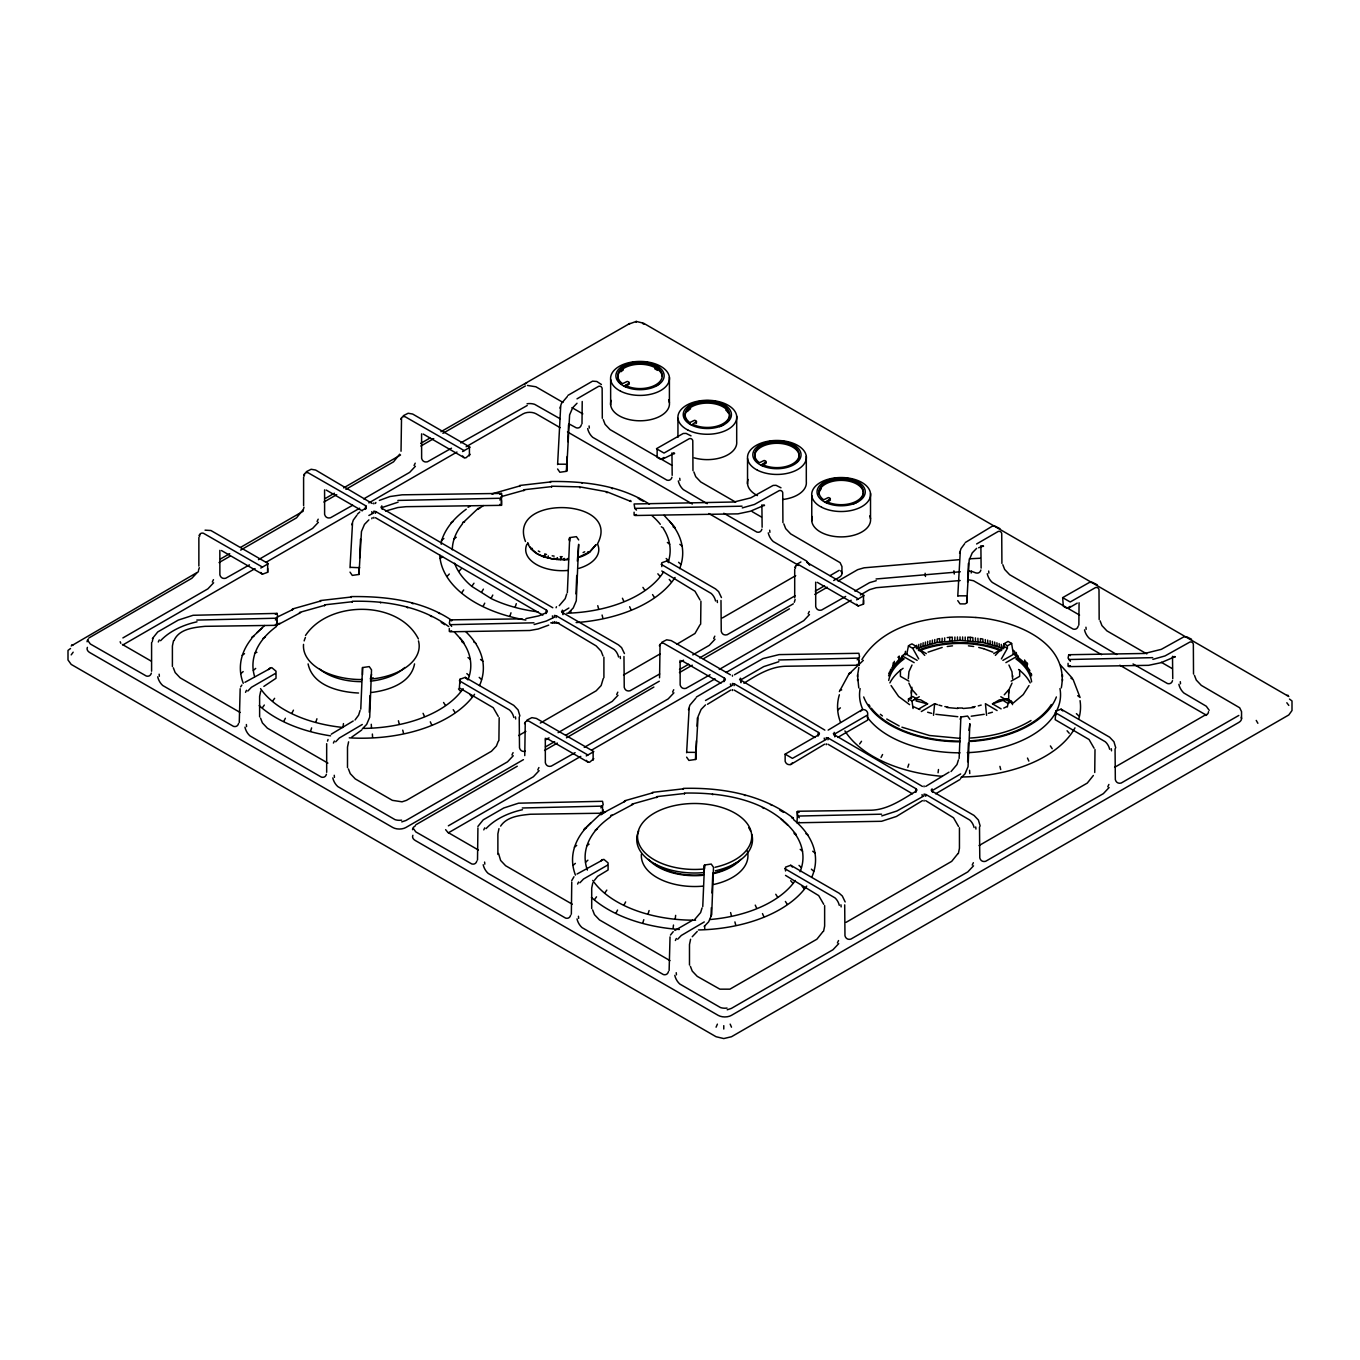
<?xml version="1.0" encoding="UTF-8"?>
<svg xmlns="http://www.w3.org/2000/svg" width="1360" height="1360" viewBox="0 0 1360 1360"><rect width="100%" height="100%" fill="white"/><g stroke="black" fill="none" stroke-linecap="round" stroke-linejoin="round"><path stroke-width="1.5" d="M680.119 660.416L680.153 684.947A11.696 6.749 -60 0 0 686.001 688.33L710.073 674.73M858.772 687.888L857.565 675.529L858.857 667.386M911.37 693.158L911.914 687.293M918.85 644.385L918.527 647.853L937.057 642.498L960.041 640.356L960.041 636.939M1008.695 693.158L1008.695 690.217L1008.695 701.624M1012.605 678.708L1011.959 671.67L1008.933 665.023M1061.31 687.888C1069.895 641.512 1013.013 619.854 975.868 617.491M957.44 640.373L957.457 636.956M954.839 640.458L954.89 637.041M952.255 640.594L952.323 637.177L947.206 637.602M949.688 640.781L949.756 637.364M549.95 558.229C541.637 557.158 530.638 552.058 527.646 542.81M944.571 641.308L944.69 637.891M942.038 641.648L942.174 638.231M350.013 567.732L352.512 523.43M359.703 557.804L360.502 539.104M360.774 709.138L362.525 667.556L369.24 666.604L371.518 669.868L369.699 717.247L366.656 724.404L362.287 728.909M369.291 712.3L369.988 695.572M370.617 680.935L371.518 674.271M557.6 464.593L560.66 406.81M567.205 456.484L566.576 471.308L559.878 472.26L557.6 468.996M567.834 441.66L568.548 424.711M567.358 592.671L569.687 537.608L576.402 536.656L578.68 539.92M575.96 593.912L576.725 575.467M577.337 561.119L578.68 544.323L576.283 600.78L573.257 607.937L568.871 612.442M686.63 752.743L689.129 708.458M696.422 740.741L695.623 759.458L688.925 760.41L686.63 757.163M697.034 726.189L697.391 717.876M702.763 906.593L704.514 865.011L711.229 864.059L713.507 867.306L711.688 914.685L708.645 921.842L704.276 926.347M711.008 916.011L711.365 907.647M711.977 893.01L712.776 874.208M957.763 596.224L960.262 551.922M959.123 758.574L960.874 717.009L967.589 716.057L969.867 719.304M967.011 596.7L966.739 602.922L965.073 603.891L960.041 603.891L957.763 600.627M967.623 582.148L968.422 563.431M967.64 761.736L968.422 742.917M968.949 730.371L969.867 723.707L968.048 766.683L965.005 773.84L960.636 778.345M939.539 642.056L939.692 638.622L937.227 639.064L937.057 642.498M934.609 642.991L934.796 639.557M932.195 643.552L932.399 640.101M351.135 597.55L351.203 596.598C385.798 596.122 422.586 600.559 451.843 620.432M352.24 602.242L352.308 601.29C385.849 600.491 421.158 606.152 448.715 626.552M550.494 482.46L550.545 481.508C584.46 481.083 620.483 485.197 649.434 504.203M551.599 487.152L551.667 486.2L579.887 486.88L606.849 491.776L631.142 501.568M683.315 789.344L683.383 788.392C721.65 787.355 761.719 794.325 792.931 817.802L793.492 818.924M684.437 794.036L684.488 793.084C724.642 792.319 771.494 800.258 796.365 835.091M929.798 644.147L930.036 640.696M343.06 726.835L343.468 723.588M673.081 928.302L673.489 925.055M675.257 918.612L675.648 915.365M938.077 772.769L938.485 769.522M927.469 644.793L927.707 641.342M441.235 544.289L441.541 540.226L443.87 538.56M925.157 645.49L925.429 642.039M922.896 646.238L923.185 642.77M920.686 647.02L920.992 643.552M564.094 559.64L553.18 559.181L543.405 556.444M916.419 648.737L916.759 645.252M933.504 715.292L934.66 703.681A46.597 26.894 0 0 0 937.448 704.65M152.269 641.75L152.949 638.367M401.03 451.231L401.523 418.166M477.921 827.951L477.513 859.962M498.899 740.69L499.171 717.689M524.756 755.616L525.249 722.551M571.761 882.113L571.353 914.141M603.228 678.589L601.154 685.542L596.173 690.812L540.294 723.078M659.566 677.79L660.059 644.725M700.655 624.206L700.927 601.222M1094.732 772.497L1095.004 749.513M857.65 674.781L857.565 676.77M905.454 651.321L905.029 654.857L906.78 653.735M199.546 536.486L199.784 534.65M219.844 550.341L219.878 574.872A11.696 6.749 -60 0 0 225.726 578.238L249.441 564.876M239.275 722.415L240.176 688.738M304.3 476.017L304.521 474.181M324.581 489.872L324.615 514.403A11.696 6.749 -60 0 0 330.48 517.769L352.716 505.24M421.583 433.857L421.634 458.388A11.696 6.749 -60 0 0 427.482 461.771L451.52 448.188M581.995 423.827L582.216 401.489M545.309 738.242L545.343 762.773A11.696 6.749 -60 0 0 551.208 766.156L575.127 752.641M669.12 970.581L670.038 936.904M795.379 568.31L795.617 566.457M815.677 582.148L815.711 606.679A11.696 6.749 -60 0 0 821.559 610.062L845.665 596.445M1078.854 625.09L1079.075 602.752M971.21 572.968L971.431 571.251L968.558 571.047M891.854 667.675L898.807 659.651L899.266 656.098L897.923 657.356M548.012 557.906L548.284 555.934M893.843 664.904L894.336 661.317M892.806 666.281L893.299 662.677M310.641 731.034L311.627 727.889M315.928 721.905L316.931 718.777M509.983 615.944L510.986 612.799M515.287 606.815L516.29 603.67M642.821 922.828L643.807 919.683M648.125 913.699L649.111 910.554M907.817 767.278L908.82 764.133M414.545 663.901C410.975 683.213 388.535 690.404 371.467 692.461M351.832 524.756L353.277 520.115L356.898 515.219M360.077 710.464L358.632 715.122L355.011 720.001M559.98 408.136L561.425 403.478L567.392 396.474M566.678 593.997L565.216 598.655L559.249 605.659M688.449 709.784L689.894 705.126L695.878 698.122M702.066 907.919L700.621 912.56L694.654 919.564M901.527 659.838L902.258 655.894A47.855 27.625 0 0 1 905.199 653.548M959.565 553.248L961.027 548.59L964.648 543.711M958.426 759.9L956.981 764.558L951.014 771.562M924.732 655.384L916.164 646.34L911.982 643.892L910.044 644.793L908.463 645.915L906.695 654.398L917.167 660.382M1007.386 706.826L1008.083 703.443L1011.619 701.403L1012.503 704.633M375.479 513.315L375.87 511.632L373.83 511.139L373.83 512.907L368.866 515.474M556.087 617.576L556.478 615.893L554.438 615.4L554.438 617.185L546.261 621.078L534.14 624.529M734.094 685.627L734.485 683.944L732.445 683.451L732.445 685.236L705.5 700.502M716.074 1027.191L717.4 1024.131M827.917 739.789L828.291 738.106L826.251 737.63L826.251 739.398L792.438 758.37L785.145 754.154L785.145 761.26A6.324 5.168 -60 0 0 790.789 764.507L824.602 744.192M925.718 796.263L926.092 794.58L924.052 794.087L924.052 795.872L896.852 811.019L881.773 815.898M320.178 601.545L320.416 600.559L351.339 597.006M324.496 605.812L324.734 604.843L352.444 601.698M519.537 486.438L519.775 485.469L550.698 481.916M523.838 490.722L524.076 489.736L551.803 486.591M652.358 793.322L652.596 792.353L683.536 788.8M656.676 797.606L656.914 796.62L684.641 793.475M283.866 721.208L285.379 718.267M291.941 713.099L293.454 710.158M483.225 606.118L484.738 603.16M491.283 598.009L492.796 595.051M616.046 913.002L617.559 910.044M624.121 904.893L625.634 901.935M881.059 757.452L882.572 754.511M560.473 559.64L561 557.668M557.311 557.617L556.767 559.623L557.498 558.059M173.502 640.73L172.397 646.017L172.397 666.502M198.458 570.486L199.291 567.715M303.195 510.017L304.028 507.229M260.729 691.084L259.624 696.371L259.624 716.873M263.857 686.409L276.012 678.283L276.012 671.194L271.779 667.624L244.97 682.312M327.539 741.132L328.049 739.466M348.602 741.829L347.497 747.116L347.497 767.601M498.253 741.268L496.417 746.011L491.436 751.281L406.487 800.343L402.033 801.822L392.36 800.343L355.249 778.906L350.251 773.636L348.415 768.91M498.967 828.648L497.879 833.918L497.879 854.42M592.807 882.81L591.702 888.097L591.702 908.599M594.473 880.277L597.652 876.316L608.09 870.009L608.09 862.903L603.84 859.35L577.048 874.021M699.992 624.801L694.977 633.488L676.685 644.334M690.591 939.267L689.486 944.554L689.486 965.039M794.291 602.31L795.124 599.522M837.726 737.426L867.68 720.12L867.68 713.014A6.324 5.168 -60 0 0 862.036 709.767L828.172 730.116M823.548 931.379L824.636 926.092L824.636 905.607M958.358 853.553L959.446 848.266L959.446 827.781M481.678 591.957L483.395 589.135M350.013 572.135L352.291 575.399L358.989 574.447L361.454 531.539L364.48 524.382L368.866 519.877M362.525 667.556L362.525 674.662M568.973 539.92L569.687 537.608L569.687 541.161M960.16 719.304L960.874 717.009M544.306 556.784L544.765 555.458L543.167 556.614L544.918 555.067M262.412 707.727L264.333 705.041M272.697 701.012L274.635 698.326M461.771 592.637L463.692 589.934M472.056 585.922L473.977 583.219M594.592 899.504L596.53 896.818M604.894 892.806L606.815 890.103M859.605 743.971L861.526 741.285M1012.044 683.111L1009.222 689.197L1004.258 694.807M71.196 654.874L73.168 652.188M365.313 507.433L365.891 505.869L308.142 472.77A8.653 4.998 60 0 0 303.824 475.269M545.921 611.711L546.499 610.13L375.87 511.632M723.928 679.762L724.506 678.181L663.68 643.314A8.653 4.998 60 0 0 659.362 645.813M818.006 734.077L818.584 732.496L734.485 683.944M915.535 790.381L916.13 788.817L828.291 738.106M375.479 503.472L375.87 502.452M371.79 518.721L372.181 517.718M628.507 324.207L636.225 321.436L643.535 323.187L1288.804 696.524M556.087 607.75L556.478 606.73M552.398 622.999L552.789 621.979M730.796 690.03L707.489 704.276M925.718 786.42L949.025 772.174M922.403 800.666L896.393 816.476L881.569 821.287L796.943 822.783L797.64 811.257L869.652 810.237C887.111 810.305 901.799 799.697 916.13 791.163L915.535 792.302L916.963 789.99L916.13 788.817M292.06 610.011L292.451 608.991L320.994 600.916M299.285 613.411L299.676 612.391L325.295 605.183M624.24 801.805L624.648 800.785L653.174 792.693M631.465 805.188L631.856 804.168L657.492 796.977M888.93 673.438L889.525 671.976M1029.01 685.542L1023.23 694.603L1013.557 702.763M305.507 635.477C328.916 600.168 398.548 599.947 418.387 638.894M447.1 576.402L449.31 574.022M458.898 571.37L461.108 568.99M221.459 550.528L262.446 574.192L267.665 572.288L267.665 568.48M423.215 434.044L464.202 457.708L465.851 457.878L470.101 454.308M524.96 383.979L526.609 383.027M460.037 683.077L460.037 679.252L465.256 677.365L513.757 705.364L518.126 709.954L519.911 716.023M661.793 566.593L661.793 562.768L667.012 560.881L715.513 588.88L718.607 591.617L721.446 597.567M546.924 738.429L587.911 762.093L589.577 762.263L593.81 758.693M817.292 582.335L858.279 605.999L863.498 604.112L863.498 600.287M785.519 870.978L785.519 867.153L790.721 865.266L839.222 893.265L842.316 896.002L845.172 901.952M1055.87 714.884L1055.87 711.059L1061.089 709.172L1109.59 737.171L1113.959 741.761L1115.744 747.847M553.945 559.079L553.792 558.246L558.059 559.521L568.497 559.334M152.405 638.571L157.743 631.941L178.296 620.075L193.103 615.281L277.049 613.394L277.729 616.692L275.383 619.973M158.304 641.971L159.273 639.948M174.029 640.543C179.061 628.881 193.97 627.453 205.02 626.331L277.049 625.311L277.049 620.5M212.33 581.995L213.452 579.649M302.668 510.204L296.548 517.837L240.669 550.086M317.067 521.526L318.189 519.18M245.531 692.325L246.5 690.302M399.67 454.206L393.55 461.822L345.899 489.345M414.069 465.511L415.208 463.165M333.404 743.053L334.373 741.03M511.938 754.97L513.077 752.624M477.87 826.472L483.208 819.859L503.761 807.993L518.568 803.182L602.514 801.295L603.194 804.593L600.865 807.874M483.769 829.872L484.755 827.849M537.795 769.896L538.917 767.55M616.692 694.501L617.814 692.155M571.71 880.651L573.954 876.758M577.609 884.051L578.578 882.028M672.605 692.07L673.727 689.724M713.694 638.503L714.816 636.157M808.163 613.802L809.285 611.456M675.393 940.508L676.362 938.485M823.004 931.566L816.901 939.199L729.912 989.162L719.882 989.162L697.238 976.361L692.24 971.091L690.404 966.348M837.42 942.888L838.542 940.542M957.814 853.74L951.694 861.356L846.022 922.369M972.213 865.045L973.352 862.699M1093.372 775.472L1087.269 783.088L979.064 845.563M1107.788 786.794L1108.91 784.448M278.341 624.512L300.628 612.612M468.061 507.297L469.863 506.277M477.7 509.422L483.429 505.563M595.731 544.833L589.543 551.99L577.983 557.481L581.315 556.614A35.02 20.23 0 0 0 589.458 552.381L596.071 544.884M600.882 814.181L625.6 801.006M610.521 816.306L632.825 804.406M240.839 673.625L243.185 671.585M253.351 670.429L255.697 668.406M440.198 558.518L442.544 556.495M573.019 865.402L575.365 863.379M585.548 862.223L587.894 860.2M838.015 709.869L840.378 707.846M71.196 645.966L198.509 571.676M546.499 612.493L545.921 613.615L547.349 611.303L546.499 610.13M251.685 637.857L264.622 625.498M263.092 638.367L265.217 637.041M451.044 522.75L453.186 521.424M462.434 523.277L478.227 508.317L479.502 508.385M583.882 829.634L601.409 813.093L602.701 813.144M595.272 830.161L597.414 828.818M848.878 674.101L863.345 660.348M242.182 655.333L244.511 653.65M254.558 654.041L255.238 652.749A108.919 62.883 0 0 1 276.556 626.416M453.917 538.934L456.246 537.268M574.379 847.11L576.691 845.444M586.755 845.818L589.067 844.152M839.375 691.577L849.507 672.928L851.02 672.775M890.205 670.531L890.987 669.103M861.9 659.549C885.02 622.013 935.374 614.652 975.953 617.491M911.999 665.023L908.956 671.67L908.31 678.708M1001.402 658.869L1007.369 648.329L1007.369 645.847L1005.822 644.742L1003.918 643.841L1003.918 646.34L995.35 655.384M196.792 573.019L191.811 578.306L88.944 637.942M160.599 640.696C169.847 630.785 183.787 624.716 197.013 621.809M213.639 582.76L207.893 588.846L122.893 637.925M318.376 522.291L312.647 528.377L258.468 559.657M240.601 686.902L241.876 685.049M247.826 691.067L251.43 687.293L275.332 673.489M415.395 466.276L409.649 472.379L363.732 498.882M335.699 741.795L339.303 738.021L362.287 724.489M513.264 755.735L507.518 761.838L405.943 820.488L401.761 821.882M486.064 828.614C495.312 818.703 509.252 812.617 522.478 809.71M500.633 826.098C506.957 816.544 520.047 815.286 530.502 814.232L602.514 813.212L603.194 809.897M539.104 770.661L533.375 776.764L448.358 825.826M618.001 695.266L612.255 701.369L558.093 732.649M673.914 692.835L668.168 698.921L584.256 747.388M715.003 639.251L709.274 645.354L692.733 654.908M579.904 882.793L583.508 879.019L607.41 865.215M809.472 614.567L803.743 620.67L719.253 669.443M670.463 935.068L673.217 931.668M677.688 939.233L681.292 935.476L704.276 921.944M692.24 936.734L697.238 931.464M838.729 943.636L832.983 949.739L731.408 1008.389L727.226 1009.783M973.539 865.81L967.793 871.913L850.816 939.131A11.696 6.749 -60 0 1 844.968 935.765L844.696 904.859M1109.097 787.542L1103.351 793.645L985.626 861.305A11.696 6.749 -60 0 1 979.778 857.922L979.506 827.016M628.779 383.384L629.255 382.704A2.516 1.445 0 0 0 627.113 381.48L622.676 383.639L621.486 382.857A22.253 12.852 0 0 1 636.701 363.035A22.253 12.852 0 0 1 661.368 379.372A22.253 12.852 0 0 1 625.311 385.373L625.311 386.716L629.255 384.047A2.516 1.445 0 0 0 628.779 383.384L625.311 385.373M696.065 423.572L696.558 422.892A2.516 1.445 0 0 0 695.572 421.94M380.239 602.378L380.647 602.939M581.774 482.664L582.182 483.242M579.598 487.271L580.006 487.849M712.436 794.155L712.844 794.733M597.482 543.864C622.506 497.692 506.821 494.224 525.47 541.501M499.834 500.004L502.163 496.706L501.483 493.408L402.084 494.819L389.929 496.536L379.372 500.429M857.208 659.872L859.554 656.591L858.874 653.293L779.076 654.602L763.011 658.563L734.485 674.781M268.464 669.528L270.113 667.777M351.73 737.137L361.726 730.014M657.135 449.089L657.135 457.317L660.705 459.374L664.003 457.47M600.542 861.254L602.191 859.503M790.789 764.507L792.438 762.773M860.387 711.501L862.036 709.767M1097.248 584.8L1092.318 582.318L1089.428 582.42L1062.653 597.635L1063.333 606.237L1066.903 608.294L1070.201 606.39M357.51 514.063L359.805 511.989M577.014 403.257L572.645 407.762L569.602 414.919L566.576 471.308L566.576 464.202L558.229 464.202M705.5 704.905L701.114 709.41L698.071 716.55L695.623 759.458L695.623 752.352L687.276 752.352M965.243 542.555L992.154 526.269L995.044 526.167L999.974 528.632M976.616 548.369L972.23 552.874L969.187 560.031L966.739 602.922L966.739 595.833L958.392 595.833M898.807 659.651L901.782 657.186M331.228 734.213L353.209 721.004M653.888 687.055L566.457 737.817M789.446 608.804L703.273 658.818M908.463 645.915L912.713 648.329L916.164 646.34M1011.619 701.403L1007.369 698.989L992.494 703.851L1001.13 708.9M567.953 395.369L592.569 381.157L596.819 381.48L601.426 384.506M577.014 398.854L598.638 386.325A6.987 4.029 -60 0 1 602.14 388.348L602.31 418.302M568.871 608.022L562.955 611.711L562.955 614.635M696.422 697L724.506 680.544L723.928 681.666L725.356 679.371L724.506 678.181M976.616 543.966L998.24 531.437A6.987 4.029 -60 0 1 1001.725 533.46L1001.912 563.414M960.636 773.942L932.586 790.381L931.991 788.817M960.075 779.45L935.663 793.798M529.89 546.839L531.539 548.947L532.355 548.437L531.046 548.828L532.117 548.59M1031.016 720.511C1012.809 731.612 991.508 736.627 970.411 738.038M522.019 618.851L449.99 619.871L449.31 623.186L451.656 626.416M1191.598 639.268L1186.668 636.786L1183.778 636.888L1161.321 649.349L1144.678 653.463L1068.756 654.721L1068.076 658.036L1070.405 661.266M275.383 614.363L277.049 613.394M499.834 494.394L501.483 493.408M634.1 512.21L634.1 515.117L636.446 514.522M449.31 628.507L449.31 631.414L451.656 630.819M797.64 823.174L799.289 822.188M1068.076 663.34L1068.076 666.264L1070.405 665.669M993.752 653.65L1003.748 647.768M921.332 711.535L934.66 703.681M1003.918 643.841L1008.083 641.393L1011.619 643.433L1013.387 654.398L1002.898 660.382M916.164 698.496L912.713 696.507L908.463 698.921L911.982 700.961L916.164 698.496L916.164 700.995L927.588 703.851L918.935 708.9M306.221 471.75L311.151 469.268L315.656 470.05L372.181 503.472M403.24 415.735L408.17 413.253L412.675 414.052L470.101 447.202L462.553 451.554M220.541 558.943L229.721 553.639M240.754 547.281L303.195 511.224M325.244 498.508L334.424 493.204M343.604 487.9L400.537 455.022M420.75 443.36L429.93 438.056M440.946 431.698L629.833 323.442M219.045 562.581L229.857 556.342M323.901 502.044L336.736 494.632M420.903 446.029L433.738 438.617M442.901 433.33L525.368 385.968M460.683 442.901L527.221 405.501M122.893 644.912L255.051 568.616M266.067 562.258L359.669 508.215M368.849 502.911L456.96 452.047M466.14 446.743L523.039 413.882A9.35 5.389 0 0 1 536.265 413.882L560.133 427.669M260.797 568.038L268.345 563.669L210.919 530.519L205.054 530.162M362.236 510.323L365.891 508.215L365.891 505.869M689.979 422.501L694.416 420.325A2.516 1.445 0 0 1 696.558 421.566L692.597 424.235A22.253 12.852 0 0 0 728.671 418.217A22.253 12.852 0 0 0 703.987 401.897A22.253 12.852 0 0 0 688.789 421.702L689.979 423.827L688.789 423.045M662.354 459.204L674.543 453.271L673.132 453.22L674.492 453.645M762.212 464.423L766.156 461.754A2.516 1.445 0 0 0 764.031 460.513L759.594 462.689L758.387 461.89A22.253 12.852 0 0 1 773.602 442.085A22.253 12.852 0 0 1 798.269 458.422A22.253 12.852 0 0 1 762.212 464.423L762.212 465.749L766.156 463.08A2.516 1.445 0 0 0 765.187 462.128M661.793 570.996L694.977 591.226L699.992 599.913M826.421 501.5L830.365 498.831A2.516 1.445 0 0 0 828.24 497.59L823.803 499.766L822.613 498.967A22.253 12.852 0 0 1 837.811 479.162A22.253 12.852 0 0 1 862.495 495.482A22.253 12.852 0 0 1 826.421 501.5L826.421 502.826L830.365 500.157A2.516 1.445 0 0 0 829.396 499.205M526.949 720.12L531.896 717.638L536.384 718.437L593.81 751.587L586.262 755.939M661.759 642.294L666.689 639.812L671.194 640.594L730.405 674.781M797.317 564.026L800.887 561.969M518.653 735.556L525.861 731.391M623.509 675.019L660.178 653.854M722.364 617.95L795.702 575.637M545.445 739.942L549.049 737.851M659.668 673.982L630.088 690.761A11.696 6.749 -60 0 1 624.24 687.378L623.968 656.472M679.881 662.32L683.553 660.195M795.175 595.748L727.107 634.746A11.696 6.749 -60 0 1 721.242 631.38L720.987 600.474M830.042 575.637L839.205 570.333M523.447 759.645L405.943 827.475A9.35 5.389 0 0 1 392.734 827.475L89.828 652.596A9.35 5.389 0 0 1 87.397 647.377M545.462 746.912L554.642 741.625M565.658 735.267L659.294 681.207M679.49 669.545L688.67 664.241M699.686 657.883L793.322 603.823M815.337 591.107L824.517 585.803M833.697 580.516L839.205 577.337A9.35 5.389 0 0 0 840.701 570.809M415.803 824.789L517.276 766.207M544.578 750.448L557.345 743.07M679.439 672.588L692.274 665.176M814.81 594.422L827.305 587.214M838.032 581.026L857.684 569.67L864.059 567.817L958.851 559.708M854.862 591.141L869.567 582.641L876.214 580.72M448.358 832.83L580.788 756.364M591.821 749.989L715.054 678.844M726.087 672.469L851.173 600.253M860.37 594.949L869.567 589.645L876.214 587.707L960.177 580.516M856.63 599.845L864.178 595.493L806.752 562.343M740.962 682.703L740.962 679.762L763.759 666.587L778.838 661.708M743.903 683.247C756.959 675.053 770.848 666.213 786.845 666.23L858.874 665.21L858.874 660.399M978.605 547.757L983.484 546.04M785.145 754.154L818.584 734.859L818.006 735.981L819.417 733.669L818.584 732.496M834.785 736.865L834.785 733.924L867 715.326M1068.552 608.141L1077.222 603.126M674.832 930.478L692.665 920.193M785.519 875.381L818.703 895.611L823.718 904.298M1114.622 767.312L1206.303 714.391M1238.807 715.445L1121.184 783.037A11.696 6.749 -60 0 1 1115.336 779.671L1115.064 748.765M1007.369 645.847L1011.619 643.433M914.158 699.618L919.258 696.745M1005.907 662.626L1017.807 655.894L1018.555 659.838M1011.126 681.156L1019.66 676.345L1019.66 670.004M276.369 617.525L293.42 609.212M992.494 703.851L999.413 699.856L1007.369 698.989M545.564 613.02L538.832 615.876L525.912 618.613M548.743 625.107L538.203 629L529.788 630.496L449.99 631.788M583.117 552.551L584.698 551.786M1003.765 708.084L1007.216 706.435M611.439 488.053L612.442 488.733M606.152 492.082L607.138 492.762M412.08 603.143L413.083 603.823M406.793 607.189L407.779 607.852M744.277 794.937L745.263 795.617M928.03 652.154L942.191 647.445M385.56 511.054L397.885 507.535L406.113 506.685L501.483 505.342L501.483 500.514M70.533 648.499L68 650.42L68 659.957L71.196 664.411L716.074 1036.728L723.775 1038.564L731.493 1036.728L1288.804 714.952L1292 710.515L1292 700.961L1289.467 699.057M500.956 496.706L524.654 490.093M988.38 713.337L992.426 712.232M642.6 323.442L643.926 324.207M255.238 652.749L256.887 652.358M840.055 690.285L841.687 689.894M398.089 502.163L382.347 507.433L381.769 505.869M742.288 507.909L754.426 504.458L779.246 490.603A6.987 4.029 -60 0 1 782.731 492.609L782.918 522.58M1152.889 659.379L1165.027 655.928L1189.847 642.073A6.987 4.029 -60 0 1 1193.349 644.079L1193.519 674.05M984.215 714.289L971.193 716.21M637.687 497.675L639.2 498.542M629.629 500.701L630.7 500.531M438.345 612.782L439.858 613.649M430.27 615.808L431.783 616.658M770.525 804.559L772.038 805.426M762.45 807.585L763.963 808.452M397.885 500.429L501.483 498.236L501.483 505.342L499.834 504.407M742.084 506.175L634.797 508.402L634.1 503.982L734.06 501.993L750.72 497.879L773.16 485.418L776.05 485.316L780.98 487.798M196.809 620.075L277.049 618.205L277.049 625.311L275.383 624.376M533.936 622.795L449.99 624.699M778.634 659.974L858.874 658.104L858.874 665.21L857.208 664.275M1152.702 657.645L1068.756 659.532M522.274 807.993L602.514 806.106L602.514 813.212L600.865 812.294M881.569 814.181L797.64 816.068L796.943 811.648L799.289 812.175M370.328 678.266L373.286 677.909M947.257 646.493L952.493 645.847M973.981 707.506L963.203 708.492M463.063 522.087L464.576 521.934M350.659 567.341L359.72 567.732M252.314 636.667L253.827 636.514M584.494 828.461L586.007 828.308M764.49 505.189L750.414 511.224L737.953 513.859L634.797 515.508M969.374 558.807L980.22 558.246M876.061 578.986L960.33 571.761M527.459 385.458L535.857 386.767L562.955 402.407M567.613 558.467L567.732 559.623L564.077 559.844L564.213 558.382L564.332 559.64M71.774 644.844L73.168 644.827M1068.756 666.638L1148.554 665.329L1161.032 662.694L1175.091 656.659L1173.68 656.608L1175.057 657.033M791.554 817.785L792.931 817.802M781.269 819.417L783.207 820.539M960.041 640.356L983.025 642.498L1001.538 647.853L1001.232 644.385M960.041 738.361L929.407 735.488L901.918 727.192M1286.832 695.368L1288.226 695.385M560.201 556.665L562.241 556.699M957.78 716.703L935.867 714.289M278.868 623.424L280.143 623.475M611.048 815.201L612.323 815.269M957.729 708.492L946.951 707.506M358.53 693.022C339.269 692.104 312.664 685.78 308.091 663.901M968.575 579.802L973.505 580.737L1101.532 654.653M972.961 641.019L972.859 637.602L970.309 637.364L967.759 637.177L967.81 640.594M914.702 699.21L920.669 699.856L927.588 703.851M968.439 645.847L973.658 646.493M673.115 526.83L675.342 528.275M661.317 526.779L663.527 528.207M1070.949 678.164L1073.159 679.609L1080.061 697.476L1077.715 695.691M473.773 641.92L475.983 643.365M461.958 641.869L464.168 643.314M805.953 833.714L808.163 835.159M794.155 833.663L795.719 833.884M552.177 555.815L554.149 556.138M553.282 558.977L549.95 558.365M588.438 551.786L589.543 551.99M492.762 494.122L491.81 493.901L520.336 485.809M978.741 647.445L983.62 648.703M927.639 712.232L931.702 713.337M679.881 544.357L682.227 546.142M667.369 542.453L669.715 544.238M480.539 659.447L482.885 661.232M468.01 657.543L470.356 659.328M812.719 851.241L815.065 853.026M800.207 849.337L802.553 851.122M982.056 545.989L983.433 546.414M763.079 505.138L764.439 505.563M544.731 553.894L546.516 554.472M983.858 648.771L992.902 652.154M971.431 571.251L975.868 572.934A10.03 5.797 60 0 0 980.883 570.027M543.371 556.427L537.472 553.945L531.539 548.947M919.938 709.597L912.849 706.435M1076.389 713.643L1078.718 715.785M678.572 562.292L680.884 564.434M666.179 558.501L668.508 560.643M479.213 677.382L481.525 679.541M466.837 673.591L469.149 675.733M811.393 869.176L813.722 871.318M799.017 865.385L801.329 867.527M589.186 552.245L588.047 551.701M1003.918 646.34L1007.369 648.329M899.181 725.968L886.754 719.032M538.305 550.987L539.801 551.786M1068.756 654.721L1070.405 655.656M449.99 619.871L451.656 620.806M1000.807 696.745L1012.707 703.477M902.258 655.894L914.158 662.626M908.939 681.156L900.422 676.345L900.422 670.004M1062.653 597.635L1070.201 601.987L1095.497 587.588A6.987 4.029 -60 0 1 1098.999 589.611L1099.169 619.565M1079.551 615.077L1009.647 574.719L1004.666 569.449L1002.83 564.723M1146.803 653.905L1106.921 630.887L1101.94 625.6L1100.104 620.874M1161.304 662.286L1172.184 668.559M1116.73 654.534L1089.547 638.554A10.03 5.797 60 0 1 1084.532 629.867M1133.05 663.952L1167.492 683.553A10.03 5.797 60 0 0 1172.507 680.663M1119.824 665.21L1205.776 714.85M691.033 435.863L686.103 433.398L683.213 433.483L656.455 448.698L664.003 453.067L689.299 438.668A6.987 4.029 -60 0 1 692.784 440.691L692.971 470.645M571.982 407.626L582.811 413.882M671.636 465.171L610.062 429.607L605.081 424.337L603.245 419.611M735.675 502.146L700.723 481.95L695.725 476.68L693.889 471.954M752.25 511.7L761.447 517.021M560.082 418.744L534.667 404.345A10.03 5.797 0 0 0 527.051 403.767M569.075 423.929L576.266 427.822A10.03 5.797 60 0 0 581.298 424.915M707.234 503.693L683.349 489.634A10.03 5.797 60 0 1 678.317 480.93M723.792 513.264L756.874 532.083A10.03 5.797 60 0 0 761.889 529.193M858.279 598.893L799.238 565.046A8.653 4.998 60 0 0 794.92 567.545M1055.19 712.572L1105.306 741.761A8.653 4.998 60 0 1 1109.641 749.258M567.477 431.919L692.342 503.999M708.866 513.536L798.847 565.488M464.202 450.602L405.161 416.755A8.653 4.998 60 0 0 400.826 419.254M661.113 564.281L711.229 593.47A8.653 4.998 60 0 1 715.547 600.967M739.534 679.371L824.857 730.116M926.092 794.58L969.748 820.029A8.653 4.998 60 0 1 974.083 827.526M681.734 660.603L720.936 683.23M814.929 737.494L734.094 690.03M912.458 793.798L827.917 744.192M556.478 615.893L614.21 649.485A8.653 4.998 60 0 1 618.545 656.982M326.196 490.042L362.287 510.884M542.827 615.111L375.479 517.718M262.446 567.086L203.405 533.239A8.653 4.998 60 0 0 199.087 535.738M459.357 680.765L509.473 709.954A8.653 4.998 60 0 1 513.808 717.451M587.911 754.987L528.87 721.14A8.653 4.998 60 0 0 524.552 723.639M784.822 868.666L834.955 897.855A8.653 4.998 60 0 1 839.273 905.352M122.366 644.47L151.147 661.079M240.091 712.436L180.149 677.824L175.168 672.554L173.332 667.811M327.896 763.113L267.376 728.178L262.395 722.908L260.559 718.165M478.397 850.017L447.831 832.371L445.621 829.651M572.237 904.196L505.614 865.725L500.633 860.455L498.559 853.502M669.987 960.619L599.454 919.904L594.473 914.634L592.62 909.891M1003.918 700.995L1008.083 703.443M918 648.754L926.33 653.65M997.084 710.549L985.422 703.681L986.578 715.292M909.585 704.65L898.62 696.49L891.072 685.542M1067.073 730.762L1069.215 733.244M669.239 579.428L671.381 581.91M657.849 573.818L659.991 576.3M802.077 886.312L804.219 888.794M790.687 880.702L792.812 883.184M469.897 694.518L472.022 697M458.49 688.925L460.632 691.407M1012.911 650.216L1014.628 651.321L1015.036 654.857L1023.91 662.235L1029.86 670.531M1013.302 653.735L1015.036 654.857M1286.832 702.746L1288.804 705.415M880.379 714.306L882.402 715.921M1050.396 745.926L1052.198 748.697M652.562 594.575L654.364 597.363M642.923 587.384L644.742 590.155M785.4 901.459L787.202 904.247M775.761 894.268L777.563 897.039M453.203 709.682L455.022 712.453M443.564 702.474L445.383 705.262M916.674 694.807L911.71 689.197L908.888 683.111M634.797 508.402L636.446 510.119M797.64 816.068L799.289 817.785M1256.232 720.409L1257.881 723.282M1061.089 709.172L1062.738 710.923M856.63 604.248L858.279 605.999M667.012 560.881L668.661 562.632M462.553 455.957L464.202 457.708M790.721 865.266L792.37 867.017M586.262 760.342L587.911 762.093M465.256 677.365L466.905 679.099M260.797 572.441L262.446 574.192M1060.579 665.193L1072.513 678.402M664.071 515.321L674.696 527.051M454.376 631.975L463.522 642.09M120.802 643.28L120.156 641.733M1027.48 758.064L1028.84 761.09M629.663 606.73L631.006 609.739M622.438 598.247L623.798 601.256M762.484 913.614L763.844 916.623M755.259 905.131L756.619 908.14M430.304 721.82L431.647 724.846M423.079 713.337L424.439 716.363M730.167 1024.131L731.493 1027.191M1027.718 664.071L1026.766 662.677L1027.276 666.281M912.713 648.329L918.68 658.869M931.158 789.99L931.889 791.35M833.357 733.533L834.088 734.876M561.527 611.303L562.275 612.663M380.919 507.042L381.667 508.385M932.586 792.302L931.991 791.163L974.032 815.439L978.401 820.029L980.186 826.098M834.785 735.828L834.19 734.706L922.403 786.42M740.384 680.544L740.962 681.666M562.955 613.615L562.377 612.493L618.494 644.895L621.588 647.632L624.444 653.565M382.347 509.337L381.769 508.215L552.789 607.75M999.923 766.377L1000.722 769.556M734.91 921.91L735.726 925.106M730.609 912.56L731.408 915.739M602.089 615.026L602.888 618.222M597.771 605.676L598.587 608.855M402.73 730.133L403.546 733.312M398.412 720.766L399.228 723.962M925.718 800.666L953.513 817.785L958.528 826.472M556.087 621.979L596.173 645.915L601.154 651.185L602.99 655.928M528.139 543.252L528.581 544.442M834.19 732.343L834.785 733.924M740.384 678.181L740.962 679.762M562.377 610.13L562.955 611.711M1031.152 673.438L1031.662 674.9M1194.454 675.342L1196.29 680.085L1201.271 685.355L1239.691 707.778L1241.544 711.637L1241.544 718.624M1094.086 748.204L1089.071 739.517L1055.19 719.678L1055.87 711.059M783.836 523.872L785.672 528.615L790.67 533.885L840.106 562.666L841.942 566.525L841.942 573.512M498.253 716.397L493.238 707.693L459.357 687.871L460.037 679.252M922.029 794.58L922.403 796.263M824.211 738.106L824.602 739.789M730.405 683.944L730.796 685.627M552.398 615.893L552.789 617.576M371.79 511.632L372.181 513.315M1209.21 710.311L1206.303 706.248L1183.897 693.022A10.03 5.797 60 0 1 1178.882 684.335M809.625 565.199L806.701 561.136L773.279 541.552A10.03 5.797 60 0 1 768.264 532.865M413.236 828.342L415.803 831.895L471.801 863.957A10.03 5.797 60 0 0 476.816 861.05M87.771 640.441L90.338 643.994L146.336 676.039A10.03 5.797 60 0 0 151.351 673.149M913.053 708.526L911.982 700.961M953.921 570.792L954.278 574.022M925.123 573.257L925.463 576.487M1025.746 661.317L1026.239 664.904M1024.624 659.974L1025.117 663.561M1172.507 656.319L1172.745 678.708M980.883 545.7L981.121 568.089M761.889 504.849L762.127 527.238M671.942 452.931L672.18 475.32M1016.277 652.477L1016.702 655.996M1062.432 674.781L1062.517 676.77M1180.293 681.683L1180.514 683.791M1111.273 748.714L1111.511 750.822M1085.943 627.215L1086.164 629.323M988.669 571.047L988.89 573.155M975.715 826.965L975.953 829.073M840.922 904.808L841.143 906.916M769.675 530.213L769.913 532.321M717.196 600.423L717.417 602.531M679.745 478.278L679.966 480.386M676.226 972.706L676.447 974.814M620.177 656.421L620.415 658.529M589.084 425.952L589.305 428.043M578.442 916.249L578.663 918.357M515.44 716.89L515.678 718.998M484.602 862.07L484.823 864.178M334.237 775.268L334.458 777.359M246.364 724.523L246.585 726.631M159.137 674.169L159.358 676.277M969.561 770.287L969.765 773.551M704.565 925.82L704.769 929.084M372.368 734.043L372.589 737.307M371.263 724.268L371.467 727.532M1003.323 645.252L1003.646 648.737M999.09 643.552L999.379 647.02M996.897 642.77L997.169 646.238M994.653 642.039L994.908 645.49M992.375 641.342L992.613 644.793M990.046 640.696L990.267 644.147M987.683 640.101L987.887 643.552M985.286 639.557L985.473 642.991M983.025 642.498L982.855 639.064L980.39 638.622L980.543 642.056M977.908 638.231L978.044 641.648M975.392 637.891L975.511 641.308M570.775 610.691L570.826 612.425M970.309 637.364L970.394 640.781M965.192 637.041L965.226 640.458M962.608 636.956L962.642 640.373M1062.517 679.252L1062.517 680.493M1012.605 675.546L1012.605 676.804M924.052 785.893L924.052 786.811M924.052 800.275L924.052 801.193M911.37 690.217L911.37 698.666M908.463 698.921L908.463 701.403M870.519 493.459L870.519 518.84M863.498 595.884L863.498 604.112M857.565 679.252L857.565 680.493M826.251 743.801L826.251 744.719M811.767 495.601L811.767 520.965M806.31 456.399L806.31 481.763A29.444 17 0 0 1 782.595 499.511M794.699 569.296L794.699 597.89M747.541 458.524L747.541 483.888M736.695 416.194L736.695 441.575A29.444 17 0 0 1 694.229 457.861M732.445 675.274L732.445 676.192M732.445 689.639L732.445 690.557M723.775 1025.661L723.775 1029.027M704.514 868.564L704.514 865.011L703.8 871.726M677.943 418.336L677.943 437.359M669.409 377.349L669.409 402.713M636.225 321.436L636.225 322.354M610.64 379.474L610.64 404.855M603.908 657.22L603.908 677.722M593.13 751.978L593.13 760.206M554.438 621.588L554.438 622.506M519.231 716.941L519.503 747.847A11.696 6.749 -60 0 0 525.351 751.23M469.421 447.593L469.421 455.821M373.83 502.945L373.83 503.863M373.83 517.31L373.83 518.245M358.989 567.341L358.989 574.447M326.672 743.699L326.672 772.293M303.603 477.02L303.603 505.597M267.665 564.077L267.665 572.288M198.866 537.489L198.866 566.066M151.589 642.617L151.589 671.194M819.332 491.997A22.253 12.852 0 0 1 821.202 488.818M818.941 494.003A22.253 12.852 0 0 1 845.546 480.607A22.253 12.852 0 0 1 861.067 498.899M857.837 501.687A22.253 12.852 0 0 1 853.451 503.897M869.754 515.899A29.444 17 0 0 1 841.704 536.894A29.444 17 0 0 1 812.277 516.545M755.837 460.224A22.253 12.852 0 0 1 778.447 443.309A22.253 12.852 0 0 1 796.858 461.839M757.452 495.584A29.444 17 0 0 1 748.068 479.468M751.791 834.36A57.868 33.405 0 0 1 715.377 870.774M703.681 872.593A57.868 33.405 0 0 1 638.741 830.943M748.663 827.611A57.868 33.405 0 0 1 750.533 830.943M703.562 869.04A57.103 32.98 0 0 1 640.016 826.829A57.103 32.98 0 0 1 733.584 812.362A57.103 32.98 0 0 1 715.105 867.255M736.406 862.444A50.745 29.308 0 0 1 712.64 873.205M703.783 874.633A50.745 29.308 0 0 1 654.687 863.872M747.286 850.935A53.295 30.77 0 0 1 713.728 884.476M702.967 886.142A53.295 30.77 0 0 1 641.41 854.148M740.775 859.384A51.782 29.886 0 0 1 713.184 873.715M702.729 875.33A51.782 29.886 0 0 1 648.499 859.384M326.434 774.231A10.03 5.797 60 0 1 321.419 777.138L249.968 735.879A10.03 5.797 60 0 1 244.953 727.175M401.574 820.148A8.653 4.998 0 0 1 395.012 819.638L337.841 786.607A10.03 5.797 60 0 1 332.809 777.92M157.726 676.821A10.03 5.797 60 0 0 162.741 685.508L233.546 726.393A10.03 5.797 60 0 0 238.578 723.503M87.091 641.784A9.35 5.389 0 0 1 88.332 639.081M671.942 477.258A10.03 5.797 60 0 1 666.927 480.148L592.688 437.291A10.03 5.797 60 0 1 587.673 428.604M418.472 640.9A57.868 33.405 0 0 1 370.362 679.133M362.321 679.541A57.868 33.405 0 0 1 303.535 644.385M304.164 640.9A57.868 33.405 0 0 1 305.422 637.483M404.753 667.505A50.745 29.308 0 0 1 370.464 681.173M361.318 681.649A50.745 29.308 0 0 1 319.549 668.984M621.027 371.722A22.253 12.852 0 0 1 623.339 369.92M654.738 368.781A22.253 12.852 0 0 1 657.424 370.396M659.022 383.775A22.253 12.852 0 0 1 656.71 385.577M621.486 384.183A22.253 12.852 0 0 1 632.927 364.905A22.253 12.852 0 0 1 662.235 376.278M668.644 399.789A29.444 17 0 0 1 640.594 420.784A29.444 17 0 0 1 611.167 400.418M687.395 411.553A22.253 12.852 0 0 1 690.625 408.765M725.849 410.159A22.253 12.852 0 0 1 728.416 413.168M686.222 420.036A22.253 12.852 0 0 1 708.832 403.121A22.253 12.852 0 0 1 727.243 421.651M724.013 424.422A22.253 12.852 0 0 1 719.627 426.632M981.189 705.092A46.597 26.894 0 0 1 978.248 705.891M975.205 706.554A46.597 26.894 0 0 1 972.094 707.115M962.472 707.982A46.597 26.894 0 0 1 957.593 707.982M947.971 707.115A46.597 26.894 0 0 1 944.86 706.554M941.834 705.891A46.597 26.894 0 0 1 938.876 705.092M1014.866 653.548A47.855 27.625 0 0 1 1017.807 655.894M1051.348 704.514A97.461 56.27 0 0 1 970.462 740.792M960.041 741.115A97.461 56.27 0 0 1 871.386 708.22M869.992 706.384A97.461 56.27 0 0 1 868.717 704.514M888.573 675.869A73.134 42.228 0 0 1 903.091 658.359M918.323 650.165A73.134 42.228 0 0 1 1001.759 650.165M1016.991 658.359A73.134 42.228 0 0 1 1030.217 672.962M1030.914 674.407A73.134 42.228 0 0 1 1031.509 675.869M1059.967 688.602A100.504 58.021 0 0 1 967.215 752.675M960.041 752.828A100.504 58.021 0 0 1 867.187 717.009M862.648 709.155A100.504 58.021 0 0 1 860.115 688.602M1056.38 696.949A98.6 56.916 0 0 1 970.581 741.455M960.041 741.778A98.6 56.916 0 0 1 863.702 696.949M888.709 680.425A71.74 41.429 0 0 1 904.179 658.869M919.122 650.828A71.74 41.429 0 0 1 1000.96 650.828M1015.903 658.869A71.74 41.429 0 0 1 1031.611 681.904M889.865 682.907A73.134 42.228 0 0 1 903.091 668.304M1018.589 669.494A73.134 42.228 0 0 1 1030.217 682.907M1241.221 717.23A9.35 5.389 0 0 1 1238.807 722.432L731.408 1015.376A9.35 5.389 0 0 1 718.199 1015.376L415.293 840.497A9.35 5.389 0 0 1 412.879 835.295M412.556 829.685A9.35 5.389 0 0 1 415.293 825.877M668.423 971.686A10.03 5.797 60 0 1 663.408 974.576L582.046 927.605A10.03 5.797 60 0 1 577.014 918.901M727.039 1008.049A8.653 4.998 0 0 1 720.477 1007.556L679.83 984.045A10.03 5.797 60 0 1 674.798 975.358M483.191 864.739A10.03 5.797 60 0 0 488.206 873.426L565.624 918.119A10.03 5.797 60 0 0 570.656 915.229M1208.513 711.671A9.35 5.389 0 0 1 1205.776 715.479M1078.157 626.178A10.03 5.797 60 0 1 1073.142 629.085L992.273 582.403A10.03 5.797 60 0 1 987.258 573.716M597.55 544.136A36.55 21.097 0 0 1 578.833 568.395M567.97 570.435A36.55 21.097 0 0 1 526.949 544.136M793.492 819.553A121.499 70.142 0 0 1 811.716 877.319M806.735 886.074A121.499 70.142 0 0 1 698.462 929.951M679.337 929.475A121.499 70.142 0 0 1 591.413 897.379M575.45 875.109A121.499 70.142 0 0 1 590.733 822.936M600.882 814.827A121.499 70.142 0 0 1 605.744 811.665M779.841 810.186A121.499 70.142 0 0 1 783.53 812.396M794.274 832.694A108.919 62.883 0 0 1 800.071 871.726M795.311 880.481A108.919 62.883 0 0 1 709.699 919.547M695.555 920.193A108.919 62.883 0 0 1 592.739 880.413M587.384 870.094A108.919 62.883 0 0 1 610.521 816.935M783.207 821.185A108.919 62.883 0 0 1 787.831 825.316M1074.961 727.872A121.499 70.142 0 0 1 961.333 776.985M942.242 776.322A121.499 70.142 0 0 1 844.917 730.915M840.463 722.109A121.499 70.142 0 0 1 839.375 694.756M1080.061 700.655A121.499 70.142 0 0 1 1078.718 718.964M475.983 643.994A121.499 70.142 0 0 1 479.519 685.542M474.538 694.28A121.499 70.142 0 0 1 349.265 737.834M330.565 735.845A121.499 70.142 0 0 1 259.216 705.602M243.27 683.315A121.499 70.142 0 0 1 251.685 638.486M257.04 632.587A121.499 70.142 0 0 1 261.715 628.337M466.021 631.958A121.499 70.142 0 0 1 474.963 642.447M459.714 637.891A108.919 62.883 0 0 1 467.891 679.932M463.114 688.687A108.919 62.883 0 0 1 363.358 728.399M343.06 727.464A108.919 62.883 0 0 1 260.542 688.619M254.609 676.498A108.919 62.883 0 0 1 254.558 654.67M441.201 622.438A108.919 62.883 0 0 1 444.686 624.665M669.579 521.254A121.499 70.142 0 0 1 679.626 568.65M675.053 577.473A121.499 70.142 0 0 1 576.13 622.574M559.249 623.101A121.499 70.142 0 0 1 550.732 622.846M525.827 620.075A121.499 70.142 0 0 1 439.773 555.101M441.541 540.872A121.499 70.142 0 0 1 466.242 509.218M639.2 499.188A121.499 70.142 0 0 1 643.178 501.194M663.612 571.88A108.919 62.883 0 0 1 566.797 613.224M538.135 611.881A108.919 62.883 0 0 1 491.283 598.638L472.056 586.551A108.919 62.883 0 0 1 454.563 563.21M452.285 549.814A108.919 62.883 0 0 1 462.434 523.906M651.967 515.644A108.919 62.883 0 0 1 660.297 524.297M663.527 528.853A108.919 62.883 0 0 1 668.508 561.272M365.891 508.215L365.313 509.337L365.993 508.385M821.678 507.28A29.444 17 0 0 0 869.992 497.896A29.444 17 0 0 0 831.759 478.414A29.444 17 0 0 0 821.678 507.28M825.197 502.299A24.106 13.923 0 0 0 864.773 494.615A24.106 13.923 0 0 0 833.459 478.669A24.106 13.923 0 0 0 825.197 502.299M757.452 470.203A29.444 17 0 0 0 805.783 460.819A29.444 17 0 0 0 767.533 441.354A29.444 17 0 0 0 757.452 470.203M760.988 465.222A24.106 13.923 0 0 0 800.564 457.538A24.106 13.923 0 0 0 769.233 441.592A24.106 13.923 0 0 0 760.988 465.222M620.551 391.17A29.444 17 0 0 0 668.882 381.769A29.444 17 0 0 0 630.632 362.304A29.444 17 0 0 0 620.551 391.17M624.07 386.189A24.106 13.923 0 0 0 663.663 378.488A24.106 13.923 0 0 0 632.332 362.542A24.106 13.923 0 0 0 624.07 386.189M687.854 430.015A29.444 17 0 0 0 736.185 420.631A29.444 17 0 0 0 697.935 401.166A29.444 17 0 0 0 687.854 430.015M691.373 425.034A24.106 13.923 0 0 0 730.949 417.35A24.106 13.923 0 0 0 699.635 401.404A24.106 13.923 0 0 0 691.373 425.034"/></g></svg>
